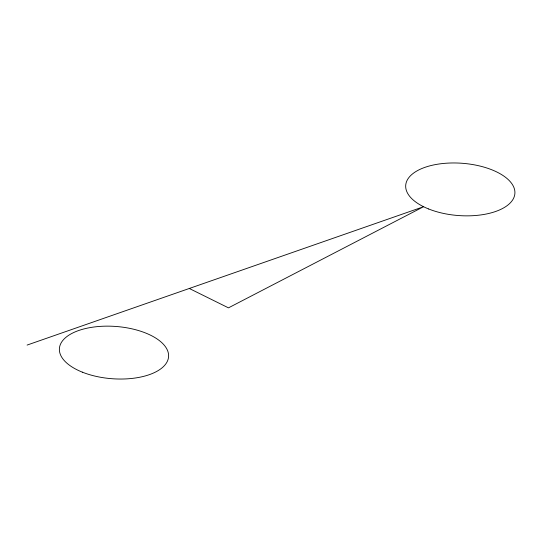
<?xml version="1.0" encoding="UTF-8"?>
<svg xmlns="http://www.w3.org/2000/svg" width="542" height="542" viewBox="0 0 542 542"><rect width="100%" height="100%" fill="white"/><g stroke="black" fill="none" stroke-linecap="round" stroke-linejoin="round"><path stroke-width="0.81" d="M27.1 345.078L423.573 206.719L228.467 307.856L189.293 288.473M82.323 372.151A54.735 26.199 4.3 0 0 168.366 358.228A54.735 26.199 4.3 0 0 91.293 327.395A54.735 26.199 4.3 0 0 82.323 372.151M428.627 208.968A54.735 26.199 4.3 0 0 514.67 195.052A54.735 26.199 4.3 0 0 437.604 164.212A54.735 26.199 4.3 0 0 428.627 208.968"/></g></svg>
